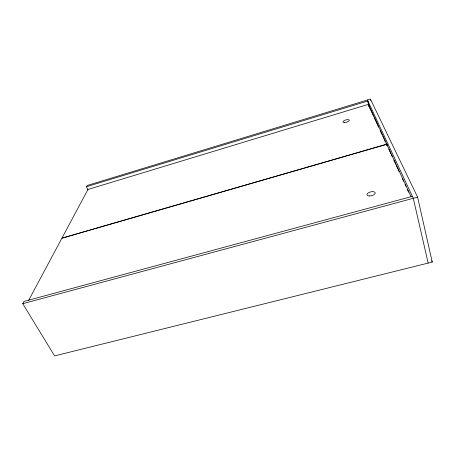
<?xml version="1.0" encoding="UTF-8"?>
<svg xmlns="http://www.w3.org/2000/svg" width="455" height="455" viewBox="0 0 455 455"><rect width="100%" height="100%" fill="white"/><g stroke="black" fill="none" stroke-linecap="round" stroke-linejoin="round"><path stroke-width="0.68" d="M28.506 300.636L61.852 238.289L386.841 144.309L410.95 196.503M87.986 189.883L86.416 186.732L87.081 185.521L370.415 99.093L417.599 197.134L432.25 262.074L54.594 355.907L22.75 303.701L23.984 301.432L412.378 196.344M86.416 186.732L367.89 100.976L369.591 107.852M386.767 144.155L368.379 104.349L87.963 189.473L61.954 238.107L386.767 144.155L387.222 146.021M22.75 303.701L417.599 197.134M367.435 100.003L413.294 198.3L428.155 263.092M369.426 107.192L373.583 116.213M374.175 117.498L378.628 127.161M380.113 130.38L382.189 134.89M382.786 136.176L385.453 141.977M386.05 143.262L387.233 145.839M388.718 149.058L390.799 153.568M391.391 154.859L392.278 156.787M393.763 160.006L395.844 164.517M396.436 165.808L399.109 171.603M402.374 178.69L403.557 181.266M405.041 184.485L405.934 186.413M407.418 189.638L408.607 192.215M431.681 260.778L432.25 262.074M367.941 102.056L368.959 106.169M368.379 104.349L368.891 106.413M370.415 99.093L370.751 100.464M386.841 144.309L387.142 145.554M344.719 122.52A3.276 1.189 -16.4 0 0 349.275 120.188A3.276 1.189 -16.4 0 0 344.367 120.484A3.276 1.189 -16.4 0 0 344.719 122.52M369.38 195.974A4.226 1.968 -14.4 0 0 375.182 192.789A4.226 1.968 -14.4 0 0 368.675 192.641A4.226 1.968 -14.4 0 0 369.38 195.974"/></g></svg>
